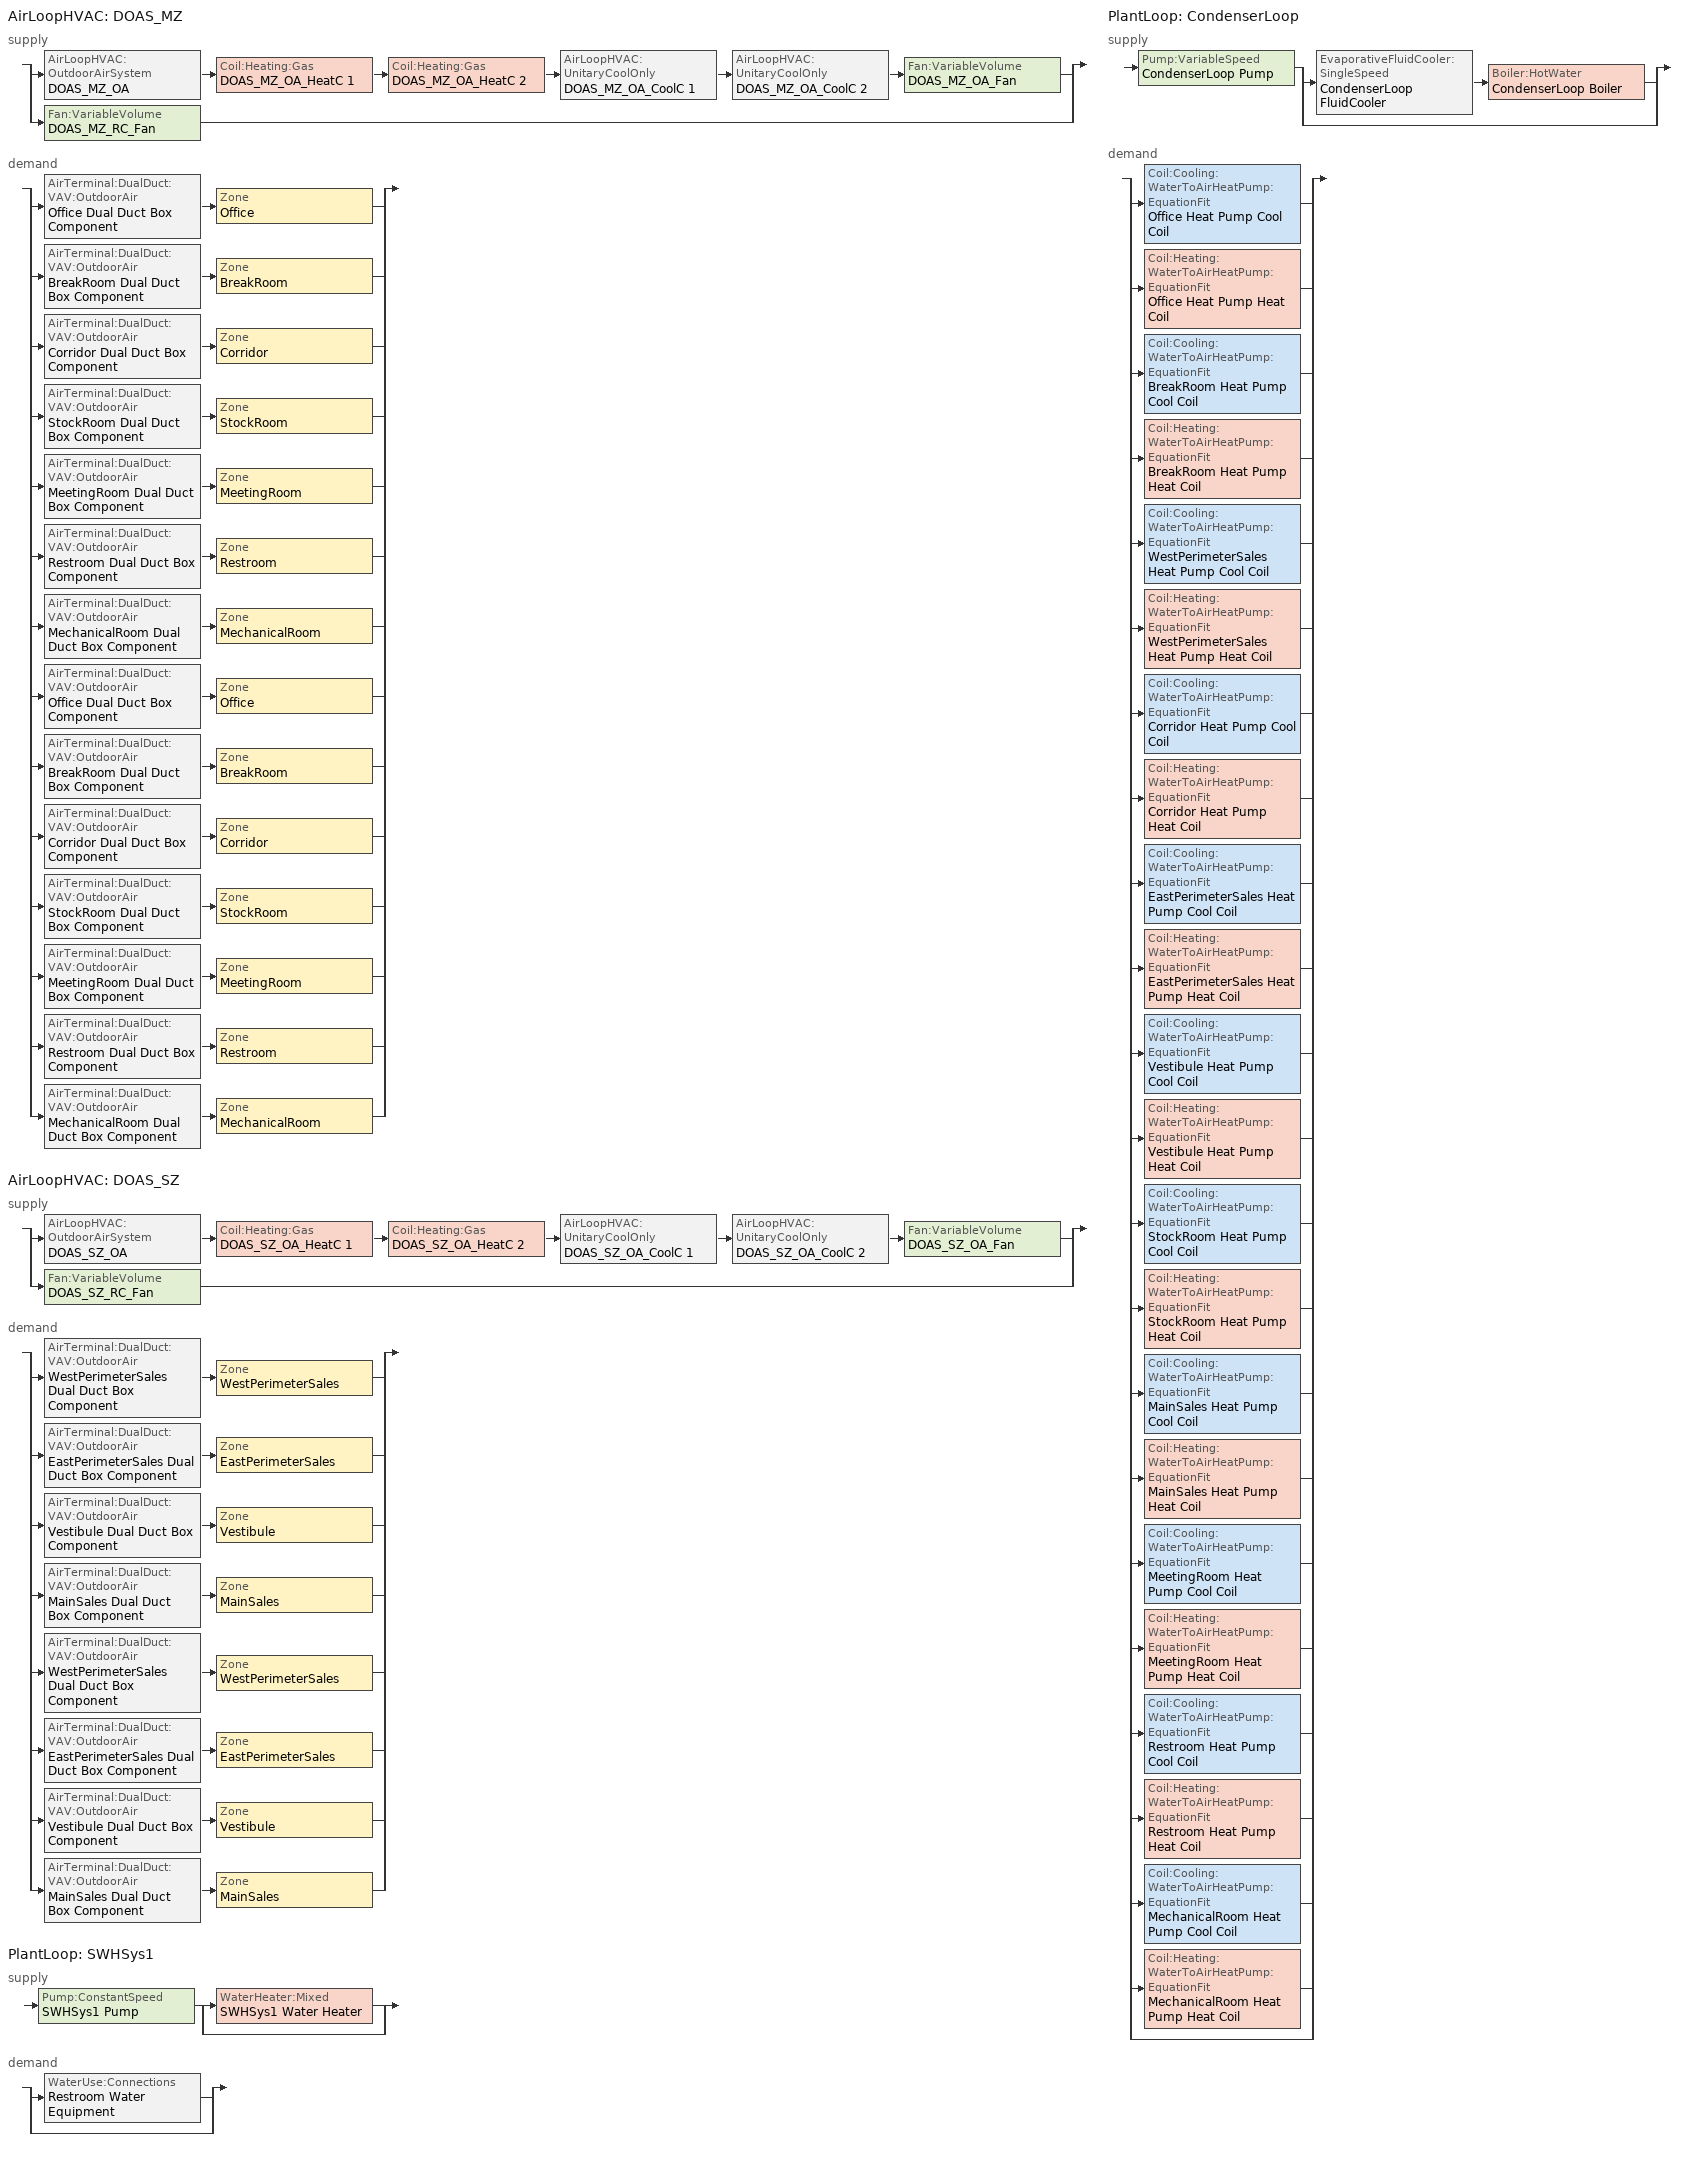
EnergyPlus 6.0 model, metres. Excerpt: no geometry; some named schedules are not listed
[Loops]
AirLoopHVAC 'DOAS_MZ'
 supply: split
  | AirLoopHVAC:OutdoorAirSystem 'DOAS_MZ_OA' > Coil:Heating:Gas 'DOAS_MZ_OA_HeatC 1' > Coil:Heating:Gas 'DOAS_MZ_OA_HeatC 2' > AirLoopHVAC:UnitaryCoolOnly 'DOAS_MZ_OA_CoolC 1' > AirLoopHVAC:UnitaryCoolOnly 'DOAS_MZ_OA_CoolC 2' > Fan:VariableVolume 'DOAS_MZ_OA_Fan'
  | Fan:VariableVolume 'DOAS_MZ_RC_Fan'
 demand: split
  | AirTerminal:DualDuct:VAV:OutdoorAir 'Office Dual Duct Box Component' > Zone 'Office'
  | AirTerminal:DualDuct:VAV:OutdoorAir 'BreakRoom Dual Duct Box Component' > Zone 'BreakRoom'
  | AirTerminal:DualDuct:VAV:OutdoorAir 'Corridor Dual Duct Box Component' > Zone 'Corridor'
  | AirTerminal:DualDuct:VAV:OutdoorAir 'StockRoom Dual Duct Box Component' > Zone 'StockRoom'
  | AirTerminal:DualDuct:VAV:OutdoorAir 'MeetingRoom Dual Duct Box Component' > Zone 'MeetingRoom'
  | AirTerminal:DualDuct:VAV:OutdoorAir 'Restroom Dual Duct Box Component' > Zone 'Restroom'
  | AirTerminal:DualDuct:VAV:OutdoorAir 'MechanicalRoom Dual Duct Box Component' > Zone 'MechanicalRoom'
  | AirTerminal:DualDuct:VAV:OutdoorAir 'Office Dual Duct Box Component' > Zone 'Office'
  | AirTerminal:DualDuct:VAV:OutdoorAir 'BreakRoom Dual Duct Box Component' > Zone 'BreakRoom'
  | AirTerminal:DualDuct:VAV:OutdoorAir 'Corridor Dual Duct Box Component' > Zone 'Corridor'
  | AirTerminal:DualDuct:VAV:OutdoorAir 'StockRoom Dual Duct Box Component' > Zone 'StockRoom'
  | AirTerminal:DualDuct:VAV:OutdoorAir 'MeetingRoom Dual Duct Box Component' > Zone 'MeetingRoom'
  | AirTerminal:DualDuct:VAV:OutdoorAir 'Restroom Dual Duct Box Component' > Zone 'Restroom'
  | AirTerminal:DualDuct:VAV:OutdoorAir 'MechanicalRoom Dual Duct Box Component' > Zone 'MechanicalRoom'
AirLoopHVAC 'DOAS_SZ'
 supply: split
  | AirLoopHVAC:OutdoorAirSystem 'DOAS_SZ_OA' > Coil:Heating:Gas 'DOAS_SZ_OA_HeatC 1' > Coil:Heating:Gas 'DOAS_SZ_OA_HeatC 2' > AirLoopHVAC:UnitaryCoolOnly 'DOAS_SZ_OA_CoolC 1' > AirLoopHVAC:UnitaryCoolOnly 'DOAS_SZ_OA_CoolC 2' > Fan:VariableVolume 'DOAS_SZ_OA_Fan'
  | Fan:VariableVolume 'DOAS_SZ_RC_Fan'
 demand: split
  | AirTerminal:DualDuct:VAV:OutdoorAir 'WestPerimeterSales Dual Duct Box Component' > Zone 'WestPerimeterSales'
  | AirTerminal:DualDuct:VAV:OutdoorAir 'EastPerimeterSales Dual Duct Box Component' > Zone 'EastPerimeterSales'
  | AirTerminal:DualDuct:VAV:OutdoorAir 'Vestibule Dual Duct Box Component' > Zone 'Vestibule'
  | AirTerminal:DualDuct:VAV:OutdoorAir 'MainSales Dual Duct Box Component' > Zone 'MainSales'
  | AirTerminal:DualDuct:VAV:OutdoorAir 'WestPerimeterSales Dual Duct Box Component' > Zone 'WestPerimeterSales'
  | AirTerminal:DualDuct:VAV:OutdoorAir 'EastPerimeterSales Dual Duct Box Component' > Zone 'EastPerimeterSales'
  | AirTerminal:DualDuct:VAV:OutdoorAir 'Vestibule Dual Duct Box Component' > Zone 'Vestibule'
  | AirTerminal:DualDuct:VAV:OutdoorAir 'MainSales Dual Duct Box Component' > Zone 'MainSales'
PlantLoop 'SWHSys1'
 supply: Pump:ConstantSpeed 'SWHSys1 Pump' > split
  | WaterHeater:Mixed 'SWHSys1 Water Heater'
  | bypass
 demand: split
  | WaterUse:Connections 'Restroom Water Equipment'
  | bypass
PlantLoop 'CondenserLoop'
 supply: Pump:VariableSpeed 'CondenserLoop Pump' > split
  | EvaporativeFluidCooler:SingleSpeed 'CondenserLoop FluidCooler' > Boiler:HotWater 'CondenserLoop Boiler'
  | bypass
 demand: split
  | Coil:Cooling:WaterToAirHeatPump:EquationFit 'Office Heat Pump Cool Coil'
  | Coil:Heating:WaterToAirHeatPump:EquationFit 'Office Heat Pump Heat Coil'
  | Coil:Cooling:WaterToAirHeatPump:EquationFit 'BreakRoom Heat Pump Cool Coil'
  | Coil:Heating:WaterToAirHeatPump:EquationFit 'BreakRoom Heat Pump Heat Coil'
  | Coil:Cooling:WaterToAirHeatPump:EquationFit 'WestPerimeterSales Heat Pump Cool Coil'
  | Coil:Heating:WaterToAirHeatPump:EquationFit 'WestPerimeterSales Heat Pump Heat Coil'
  | Coil:Cooling:WaterToAirHeatPump:EquationFit 'Corridor Heat Pump Cool Coil'
  | Coil:Heating:WaterToAirHeatPump:EquationFit 'Corridor Heat Pump Heat Coil'
  | Coil:Cooling:WaterToAirHeatPump:EquationFit 'EastPerimeterSales Heat Pump Cool Coil'
  | Coil:Heating:WaterToAirHeatPump:EquationFit 'EastPerimeterSales Heat Pump Heat Coil'
  | Coil:Cooling:WaterToAirHeatPump:EquationFit 'Vestibule Heat Pump Cool Coil'
  | Coil:Heating:WaterToAirHeatPump:EquationFit 'Vestibule Heat Pump Heat Coil'
  | Coil:Cooling:WaterToAirHeatPump:EquationFit 'StockRoom Heat Pump Cool Coil'
  | Coil:Heating:WaterToAirHeatPump:EquationFit 'StockRoom Heat Pump Heat Coil'
  | Coil:Cooling:WaterToAirHeatPump:EquationFit 'MainSales Heat Pump Cool Coil'
  | Coil:Heating:WaterToAirHeatPump:EquationFit 'MainSales Heat Pump Heat Coil'
  | Coil:Cooling:WaterToAirHeatPump:EquationFit 'MeetingRoom Heat Pump Cool Coil'
  | Coil:Heating:WaterToAirHeatPump:EquationFit 'MeetingRoom Heat Pump Heat Coil'
  | Coil:Cooling:WaterToAirHeatPump:EquationFit 'Restroom Heat Pump Cool Coil'
  | Coil:Heating:WaterToAirHeatPump:EquationFit 'Restroom Heat Pump Heat Coil'
  | Coil:Cooling:WaterToAirHeatPump:EquationFit 'MechanicalRoom Heat Pump Cool Coil'
  | Coil:Heating:WaterToAirHeatPump:EquationFit 'MechanicalRoom Heat Pump Heat Coil'
  | bypass
[ComponentCost:LineItem]
Name | Line Item Type | Item | Cost per Each | Quantity | Cost per Unit of Output Capacity
Infiltration:Office | General | Office | 1 | 0
People:Office | General | Office | 1 | 2.2492
LIGHTING EQUIP:Office | Lights | Office |  |  | 1
ElectricEquipment:Office:PlugMisc | General | Office | 1 | 0.2529
Infiltration:BreakRoom | General | BreakRoom | 1 | 0
People:BreakRoom | General | BreakRoom | 1 | 52.5018
LIGHTING EQUIP:BreakRoom | Lights | BreakRoom |  |  | 1
ElectricEquipment:BreakRoom:PlugMisc | General | BreakRoom | 1 | 1.4625
Infiltration:WestPerimeterSales | General | WestPerimeterSales | 1 | 0
People:WestPerimeterSales | General | WestPerimeterSales | 1 | 9.2274
LIGHTING EQUIP:WestPerimeterSales | Lights | WestPerimeterSales |  |  | 1
ElectricEquipment:WestPerimeterSales:PlugMisc | General | WestPerimeterSales | 1 | 0.4614
Infiltration:Corridor | General | Corridor | 1 | 0
LIGHTING EQUIP:Corridor | Lights | Corridor |  |  | 1
Infiltration:EastPerimeterSales | General | EastPerimeterSales | 1 | 0
People:EastPerimeterSales | General | EastPerimeterSales | 1 | 9.2274
LIGHTING EQUIP:EastPerimeterSales | Lights | EastPerimeterSales |  |  | 1
ElectricEquipment:EastPerimeterSales:PlugMisc | General | EastPerimeterSales | 1 | 0.4614
Infiltration:Vestibule | General | Vestibule | 1 | 0
People:Vestibule | General | Vestibule | 1 | 1.8005
LIGHTING EQUIP:Vestibule | Lights | Vestibule |  |  | 1
Infiltration:StockRoom | General | StockRoom | 1 | 0
People:StockRoom | General | StockRoom | 1 | 14.9667
LIGHTING EQUIP:StockRoom | Lights | StockRoom |  |  | 1
ElectricEquipment:StockRoom:PlugMisc | General | StockRoom | 1 | 2.5293
Infiltration:MainSales | General | MainSales | 1 | 0
People:MainSales | General | MainSales | 1 | 174.1946
LIGHTING EQUIP:MainSales | Lights | MainSales |  |  | 1
ElectricEquipment:MainSales:PlugMisc | General | MainSales | 1 | 8.7097
Infiltration:MeetingRoom | General | MeetingRoom | 1 | 0
People:MeetingRoom | General | MeetingRoom | 1 | 37.5003
LIGHTING EQUIP:MeetingRoom | Lights | MeetingRoom |  |  | 1
ElectricEquipment:MeetingRoom:PlugMisc | General | MeetingRoom | 1 | 0.4215
Infiltration:Restroom | General | Restroom | 1 | 0
People:Restroom | General | Restroom | 1 | 4.5012
LIGHTING EQUIP:Restroom | Lights | Restroom |  |  | 1
ElectricEquipment:Restroom:PlugMisc | General | Restroom | 1 | 0.0564
Infiltration:MechanicalRoom | General | MechanicalRoom | 1 | 0
LIGHTING EQUIP:MechanicalRoom | Lights | MechanicalRoom |  |  | 1
[Sizing:Zone] Zone Cooling Design Supply Air Temperature {C}=14; Zone Heating Design Supply Air Temperature {C}=40; Zone Cooling Design Supply Air Humidity Ratio {kg-H20/kg-air}=0.0085; Zone Heating Design Supply Air Humidity Ratio {kg-H20/kg-air}=0.008; Outdoor Air Method=Flow/Zone; Outside Air Flow per Person {(m3/s)/person}=0; Outside Air Flow per Zone Floor Area {(m3/s)/m2}=0; Cooling Design Air Flow Method {Flow/Zone | DesignDay | DesignDayWithLimit}=DesignDay; Cooling Minimum Air Flow Fraction=0; Heating Design Air Flow Method {Flow/Zone | DesignDay}=DesignDay; Heating Design Air Flow Rate=0
Name | Outside Air Flow per Zone {m3/s}
Office | 0.018059
BreakRoom | 0.249542
WestPerimeterSales; EastPerimeterSales | 0.119796
Corridor | 0.0170013
Vestibule | 0.0233749
StockRoom | 0.255019
MainSales | 2.26152
MeetingRoom | 0.109752
Restroom | 0.0584372
MechanicalRoom | 0.00850063
[ZoneControl:Thermostat] Control Type Schedule=Dual Zone Control Type Sched
Name | Zone | Control 1
Office Thermostat | Office | Office DualSPSched
BreakRoom Thermostat | BreakRoom | BreakRoom DualSPSched
WestPerimeterSales Thermostat | WestPerimeterSales | WestPerimeterSales DualSPSched
Corridor Thermostat | Corridor | Corridor DualSPSched
EastPerimeterSales Thermostat | EastPerimeterSales | EastPerimeterSales DualSPSched
Vestibule Thermostat | Vestibule | Vestibule DualSPSched
StockRoom Thermostat | StockRoom | StockRoom DualSPSched
MainSales Thermostat | MainSales | MainSales DualSPSched
MeetingRoom Thermostat | MeetingRoom | MeetingRoom DualSPSched
Restroom Thermostat | Restroom | Restroom DualSPSched
MechanicalRoom Thermostat | MechanicalRoom | MechanicalRoom DualSPSched
[ThermostatSetpoint:DualSetpoint] Heating Setpoint Temperature Schedule=HtgSetP_Sch; Cooling Setpoint Temperature Schedule=ClgSetP_Sch
Office DualSPSched; BreakRoom DualSPSched; WestPerimeterSales DualSPSched; Corridor DualSPSched; EastPerimeterSales DualSPSched; Vestibule DualSPSched; StockRoom DualSPSched; MainSales DualSPSched; MeetingRoom DualSPSched; Restroom DualSPSched; MechanicalRoom DualSPSched
[Zone equipment]
Office: Office Dual Duct Box Component, Office Heat Pump
BreakRoom: BreakRoom Dual Duct Box Component, BreakRoom Heat Pump
WestPerimeterSales: WestPerimeterSales Dual Duct Box Component, WestPerimeterSales Heat Pump
Corridor: Corridor Dual Duct Box Component, Corridor Heat Pump
EastPerimeterSales: EastPerimeterSales Dual Duct Box Component, EastPerimeterSales Heat Pump
Vestibule: Vestibule Dual Duct Box Component, Vestibule Heat Pump
StockRoom: StockRoom Dual Duct Box Component, StockRoom Heat Pump
MainSales: MainSales Dual Duct Box Component, MainSales Heat Pump
MeetingRoom: MeetingRoom Dual Duct Box Component, MeetingRoom Heat Pump
Restroom: Restroom Dual Duct Box Component, Restroom Heat Pump
MechanicalRoom: MechanicalRoom Dual Duct Box Component, MechanicalRoom Heat Pump
[AirTerminal:DualDuct:VAV:OutdoorAir] Availability Schedule=ALWAYS_ON; Maximum Damper Air Flow Rate {m3/s}=AUTOSIZE
Name | Design Specification Outdoor Air Object
Office Dual Duct Box Component | Office Dual Duct Box OA Design Spec
BreakRoom Dual Duct Box Component | BreakRoom Dual Duct Box OA Design Spec
WestPerimeterSales Dual Duct Box Component | WestPerimeterSales Dual Duct Box OA Design Spec
Corridor Dual Duct Box Component | Corridor Dual Duct Box OA Design Spec
EastPerimeterSales Dual Duct Box Component | EastPerimeterSales Dual Duct Box OA Design Spec
Vestibule Dual Duct Box Component | Vestibule Dual Duct Box OA Design Spec
StockRoom Dual Duct Box Component | StockRoom Dual Duct Box OA Design Spec
MainSales Dual Duct Box Component | MainSales Dual Duct Box OA Design Spec
MeetingRoom Dual Duct Box Component | MeetingRoom Dual Duct Box OA Design Spec
Restroom Dual Duct Box Component | Restroom Dual Duct Box OA Design Spec
MechanicalRoom Dual Duct Box Component | MechanicalRoom Dual Duct Box OA Design Spec
[DesignSpecification:OutdoorAir] Outdoor Air Method=Sum; Outdoor Air Flow per Zone {m3/s}=0; Outdoor Air Flow Air Changes per Hour {1/hr}=0; Outdoor Air Flow Rate Fraction Schedule=MinOA_Sched
Name | Outdoor Air Flow per Person {m3/s-person} | Outdoor Air Flow per Zone Floor Area {m3/s-m2}
Office Dual Duct Box OA Design Spec; MeetingRoom Dual Duct Box OA Design Spec | 0.00236 | 0.000305
BreakRoom Dual Duct Box OA Design Spec | 0.00354 | 0.000914
WestPerimeterSales Dual Duct Box OA Design Spec; EastPerimeterSales Dual Duct Box OA Design Spec; Vestibule Dual Duct Box OA Design Spec; MainSales Dual Duct Box OA Design Spec; Restroom Dual Duct Box OA Design Spec | 0.00354 | 0.00061
Corridor Dual Duct Box OA Design Spec; MechanicalRoom Dual Duct Box OA Design Spec | 0 | 0.000305
StockRoom Dual Duct Box OA Design Spec | 0 | 0.00061
[ZoneHVAC:WaterToAirHeatPump] Availability Schedule=ALWAYS_ON; Supply Air Flow Rate During Cooling Operation {m3/s}=AUTOSIZE; Supply Air Flow Rate During Heating Operation {m3/s}=AUTOSIZE; Supply Air Flow Rate When No Cooling or Heating is Needed {m3/s}=0; Outdoor Air Flow Rate During Cooling Operation {m3/s}=0; Outdoor Air Flow Rate During Heating Operation {m3/s}=0; Maximum Cycling Rate {cycles/hr}=2.5; Heat Pump Time Constant {s}=60; Fraction of On-Cycle Power Use=0.01; Heat Pump Fan Delay Time {s}=60; Maximum Supply Air Temperature from Supplemental Heater {C}=AUTOSIZE; Maximum Outdoor Dry-Bulb Temperature for Supplemental Heater Operation {C}=20; Fan Placement=BlowThrough
Name | Supply Air Fan | Heating Coil | Cooling Coil | Supplemental Heating Coil
Office Heat Pump | Office Heat Pump Fan | Office Heat Pump Heat Coil | Office Heat Pump Cool Coil | Office Heat Pump Sup Heat Coil
BreakRoom Heat Pump | BreakRoom Heat Pump Fan | BreakRoom Heat Pump Heat Coil | BreakRoom Heat Pump Cool Coil | BreakRoom Heat Pump Sup Heat Coil
WestPerimeterSales Heat Pump | WestPerimeterSales Heat Pump Fan | WestPerimeterSales Heat Pump Heat Coil | WestPerimeterSales Heat Pump Cool Coil | WestPerimeterSales Heat Pump Sup Heat Coil
Corridor Heat Pump | Corridor Heat Pump Fan | Corridor Heat Pump Heat Coil | Corridor Heat Pump Cool Coil | Corridor Heat Pump Sup Heat Coil
EastPerimeterSales Heat Pump | EastPerimeterSales Heat Pump Fan | EastPerimeterSales Heat Pump Heat Coil | EastPerimeterSales Heat Pump Cool Coil | EastPerimeterSales Heat Pump Sup Heat Coil
Vestibule Heat Pump | Vestibule Heat Pump Fan | Vestibule Heat Pump Heat Coil | Vestibule Heat Pump Cool Coil | Vestibule Heat Pump Sup Heat Coil
StockRoom Heat Pump | StockRoom Heat Pump Fan | StockRoom Heat Pump Heat Coil | StockRoom Heat Pump Cool Coil | StockRoom Heat Pump Sup Heat Coil
MainSales Heat Pump | MainSales Heat Pump Fan | MainSales Heat Pump Heat Coil | MainSales Heat Pump Cool Coil | MainSales Heat Pump Sup Heat Coil
MeetingRoom Heat Pump | MeetingRoom Heat Pump Fan | MeetingRoom Heat Pump Heat Coil | MeetingRoom Heat Pump Cool Coil | MeetingRoom Heat Pump Sup Heat Coil
Restroom Heat Pump | Restroom Heat Pump Fan | Restroom Heat Pump Heat Coil | Restroom Heat Pump Cool Coil | Restroom Heat Pump Sup Heat Coil
MechanicalRoom Heat Pump | MechanicalRoom Heat Pump Fan | MechanicalRoom Heat Pump Heat Coil | MechanicalRoom Heat Pump Cool Coil | MechanicalRoom Heat Pump Sup Heat Coil
[Fan:OnOff] Availability Schedule=Always_On; Fan Efficiency=0.516; Pressure Rise {Pa}=550; Maximum Flow Rate {m3/s}=AUTOSIZE; Motor Efficiency=0.9; Motor In Airstream Fraction=1
Office Heat Pump Fan; BreakRoom Heat Pump Fan; WestPerimeterSales Heat Pump Fan; Corridor Heat Pump Fan; EastPerimeterSales Heat Pump Fan; Vestibule Heat Pump Fan; StockRoom Heat Pump Fan; MainSales Heat Pump Fan; MeetingRoom Heat Pump Fan; Restroom Heat Pump Fan; MechanicalRoom Heat Pump Fan
[Coil:Heating:WaterToAirHeatPump:EquationFit] Rated Air Flow Rate {m3/s}=AUTOSIZE; Rated Water Flow Rate {m3/s}=AUTOSIZE; Rated Heating Capacity {W}=AUTOSIZE; Rated Heating Coefficient of Performance=4.4; Heating Capacity Coefficient 1=-1.36131; Heating Capacity Coefficient 2=-2.4718; Heating Capacity Coefficient 3=4.17316; Heating Capacity Coefficient 4=0.640757; Heating Capacity Coefficient 5=0; Heating Power Consumption Coefficient 1=-2.17694; Heating Power Consumption Coefficient 2=0.832114; Heating Power Consumption Coefficient 3=1.57074; Heating Power Consumption Coefficient 4=0.690794; Heating Power Consumption Coefficient 5=0
Office Heat Pump Heat Coil; BreakRoom Heat Pump Heat Coil; WestPerimeterSales Heat Pump Heat Coil; Corridor Heat Pump Heat Coil; EastPerimeterSales Heat Pump Heat Coil; Vestibule Heat Pump Heat Coil; StockRoom Heat Pump Heat Coil; MainSales Heat Pump Heat Coil; MeetingRoom Heat Pump Heat Coil; Restroom Heat Pump Heat Coil; MechanicalRoom Heat Pump Heat Coil
[Coil:Cooling:WaterToAirHeatPump:EquationFit] Rated Air Flow Rate {m3/s}=AUTOSIZE; Rated Water Flow Rate {m3/s}=AUTOSIZE; Rated Total Cooling Capacity {W}=AUTOSIZE; Rated Sensible Cooling Capacity {W}=AUTOSIZE; Rated Cooling Coefficient of Performance=5; Total Cooling Capacity Coefficient 1=-9.14907; Total Cooling Capacity Coefficient 2=10.8781; Total Cooling Capacity Coefficient 3=-1.71878; Total Cooling Capacity Coefficient 4=0.746415; Total Cooling Capacity Coefficient 5=0; Sensible Cooling Capacity Coefficient 1=-5.46269; Sensible Cooling Capacity Coefficient 2=17.9597; Sensible Cooling Capacity Coefficient 3=-11.8782; Sensible Cooling Capacity Coefficient 4=-0.980163; Sensible Cooling Capacity Coefficient 5=0.767286; Sensible Cooling Capacity Coefficient 6=0; Cooling Power Consumption Coefficient 1=-3.20541; Cooling Power Consumption Coefficient 2=-0.976409; Cooling Power Consumption Coefficient 3=3.97893; Cooling Power Consumption Coefficient 4=0.938182; Cooling Power Consumption Coefficient 5=0; Nominal Time for Condensate Removal to Begin {s}=0; Ratio of Initial Moisture Evaporation Rate and Steady State Latent Capacity=0
Office Heat Pump Cool Coil; BreakRoom Heat Pump Cool Coil; WestPerimeterSales Heat Pump Cool Coil; Corridor Heat Pump Cool Coil; EastPerimeterSales Heat Pump Cool Coil; Vestibule Heat Pump Cool Coil; StockRoom Heat Pump Cool Coil; MainSales Heat Pump Cool Coil; MeetingRoom Heat Pump Cool Coil; Restroom Heat Pump Cool Coil; MechanicalRoom Heat Pump Cool Coil
[Coil:Heating:Electric] Availability Schedule=ALWAYS_ON; Efficiency=1; Nominal Capacity {W}=AUTOSIZE
Office Heat Pump Sup Heat Coil; BreakRoom Heat Pump Sup Heat Coil; WestPerimeterSales Heat Pump Sup Heat Coil; Corridor Heat Pump Sup Heat Coil; EastPerimeterSales Heat Pump Sup Heat Coil; Vestibule Heat Pump Sup Heat Coil; StockRoom Heat Pump Sup Heat Coil; MainSales Heat Pump Sup Heat Coil; MeetingRoom Heat Pump Sup Heat Coil; Restroom Heat Pump Sup Heat Coil; MechanicalRoom Heat Pump Sup Heat Coil
[WaterUse:Connections]
Restroom Water Equipment: Water Use Equipment 1=Restroom Water Equipment
[WaterUse:Equipment]
Restroom Water Equipment: Peak Flow Rate {m3/s}=1.89278e-05; Flow Rate Fraction Schedule=BLDG_OCC_SCH; Target Temperature Schedule=Restroom Water Equipment Temp Sched; Hot Water Supply Temperature Schedule Name  {C}=Restroom Water Equipment Hot Supply Temp Sched; Zone=Restroom; Sensible Fraction Schedule=Restroom Water Equipment Sensible fract sched; Latent Fraction Schedule=Restroom Water Equipment Latent fract sched
[AirLoopHVAC] Design Supply Air Flow Rate {m3/s}=AUTOSIZE
DOAS_MZ; DOAS_SZ
[SetpointManager:Scheduled]
Name | Control Variable {Temperature | Others } | Schedule | Setpoint Node or NodeList | Control Variable {TEMP} | Setpoint Node | Control Variable
DOAS_MZ RC SAT Setpoint | Temperature | DOAS_SAT_Sch | DOAS_MZ Recirc Supply Equipment Outlet Node
DOAS_SZ RC SAT Setpoint | Temperature | DOAS_SAT_Sch | DOAS_SZ Recirc Supply Equipment Outlet Node
SWHSys1 Loop Setpoint Manager |  | SWHSys1-Loop-Temp-Schedule |  | Temperature | SWHSys1 Supply Outlet Node
CondenserLoop Loop Setpoint Manager |  | CondenserLoop Supply Outlet Setpoint Sched |  | Temperature | CondenserLoop Supply Outlet Node
CondenserLoop Boiler Setpoint |  | CondenserLoop Boiler Setpoint Schedule | CondenserLoop Supply Equipment Outlet Node |  |  | Temperature
CondenserLoop Evaporative Fluid Cooler Setpoint |  | CondenserLoop Evaporative Fluid Cooler Setpoint Schedule | CondenserLoop FluidCooler-CondenserLoop BoilerNode |  |  | Temperature
[SetpointManager:MixedAir]
Name | Control Variable | Setpoint Node or NodeList | Control Variable {Temperature}
DOAS_MZ_OA_HeatC 1 MixedAir Manager | Temperature | DOAS_MZ_OA_HeatC 1-DOAS_MZ_OA_HeatC 2Node
DOAS_MZ_OA_HeatC 2 MixedAir Manager | Temperature | DOAS_MZ_OA_HeatC 2-DOAS_MZ_OA_CoolC 1Node
DOAS_MZ_OA_CoolC 1 SAT Manager |  | DOAS_MZ_OA_CoolC 1-DOAS_MZ_OA_CoolC 2Node | Temperature
DOAS_MZ_ERVMixed Air Temp Manager | Temperature | DOAS_MZ_OAOutside Air Heat Recovery-DOAS_MZ_OA_Indirect_Evap_CoolerNode
DOAS_MZ_OAMixed Air Temp Manager | Temperature | DOAS_MZ_OA-DOAS_MZ_OA_HeatC 1Node
DOAS_SZ_OA_HeatC 1 MixedAir Manager | Temperature | DOAS_SZ_OA_HeatC 1-DOAS_SZ_OA_HeatC 2Node
DOAS_SZ_OA_HeatC 2 MixedAir Manager | Temperature | DOAS_SZ_OA_HeatC 2-DOAS_SZ_OA_CoolC 1Node
DOAS_SZ_OA_CoolC 1 SAT Manager |  | DOAS_SZ_OA_CoolC 1-DOAS_SZ_OA_CoolC 2Node | Temperature
DOAS_SZ_ERVMixed Air Temp Manager | Temperature | DOAS_SZ_OAOutside Air Heat Recovery-DOAS_SZ_OA_Indirect_Evap_CoolerNode
DOAS_SZ_OAMixed Air Temp Manager | Temperature | DOAS_SZ_OA-DOAS_SZ_OA_HeatC 1Node
[Sizing:System] Type Of Load To Size On=VENTILATIONREQUIREMENT; Design Outdoor Air Flow Rate {m3/s}=AUTOSIZE; Minimum System Air Flow Ratio=1; Preheat Design Temperature {C}=7; Preheat Design Humidity Ratio {kg-H2O/kg-air}=0.008; Precool Design Temperature {C}=12.8; Precool Design Humidity Ratio {kg-H2O/kg-air}=0.008; Central Cooling Design Supply Air Temperature {C}=12.8; Central Heating Design Supply Air Temperature {C}=40; Sizing Option {Coincident | NonCoincident}=NonCoincident; 100% Outdoor Air in Cooling {Yes | No}=Yes; 100% Outdoor Air in Heating {Yes | No}=Yes; Central Cooling Design Supply Air Humidity Ratio {kg-H2O/kg-air}=0.0085; Central Heating Design Supply Air Humidity Ratio {kg-H2O/kg-air}=0.008; Cooling Design Air Flow Method=DesignDay; Cooling Design Air Flow Rate {m3/s}=0; Heating Design Air Flow Method=DesignDay; Heating Design Air Flow Rate {m3/s}=0
DOAS_MZ; DOAS_SZ
[HeatExchanger:AirToAir:SensibleAndLatent] Availability Schedule=Cold_Season_Sch; Nominal Supply Air Flow Rate {m3/s}=AUTOSIZE; Sensible Effectiveness at 100% Heating Air Flow=0.65; Latent Effectiveness at 100% Heating Air Flow=0; Sensible Effectiveness at 75% Heating Air Flow=0.65; Latent Effectiveness at 75% Heating Air Flow=0; Sensible Effectiveness at 100% Cooling Air Flow=0.65; Latent Effectiveness at 100% Cooling Air Flow=0; Sensible Effectiveness at 75% Cooling Air Flow=0.65; Latent Effectiveness at 75% Cooling Air Flow=0; Nominal Electric Power {W}=0; Supply Outlet Temperature Control {YES | NO}=Yes; Heat Exchanger Type { Plate | Rotary }=Rotary; Frost Control Type { None | ExhaustAirRecirculation | ExhaustOnly | MinimumExhaustTemperature }=ExhaustOnly; Threshold Temperature {C}=-12.2; Initial Defrost Time Fraction {min/min}=0.167; Rate of Defrost Time Fraction Increase {min/min per deg C}=0.024; Economizer Lockout=Yes
DOAS_MZ_OAOutside Air Heat Recovery; DOAS_SZ_OAOutside Air Heat Recovery
[Controller:OutdoorAir] Minimum Outdoor Air Flow Rate {m3/s}=0; Maximum Outdoor Air Flow Rate {m3/s}=AUTOSIZE; Economizer Control Type=NoEconomizer; Economizer Control Action Type=ModulateFlow; Economizer Maximum Limit Dry-Bulb Temperature {C}=28; Economizer Maximum Limit Enthalpy {J/kg}=64000; Economizer Minimum Limit Dry-Bulb Temperature {C}=-100; Lockout Type=NoLockout; Minimum Limit Type=FixedMinimum; Minimum Outdoor Air Schedule=MinOA_Sched; High Humidity Control=No; Heat Recovery Bypass Control Type=BypassWhenOAFlowGreaterThanMinimum
Name | Minimum Fraction of Outdoor Air Schedule
DOAS_MZ_OA_Controller | DOAS_MZ_OAMinOAFracSchedule
DOAS_SZ_OA_Controller | DOAS_SZ_OAMinOAFracSchedule
[EvaporativeCooler:Indirect:ResearchSpecial] Availability Schedule=Warm_Season_Sch; Cooler Maximum Effectiveness=0.585; Recirculating Water Pump Power Consumption=0; Secondary Fan Flow Rate=AUTOSIZE; Secondary Fan Efficiency=1; Secondary Fan Delta Pressure=0; Dewpoint Effectiveness Factor=0.9; Drift Loss Fraction=0; Blowdown Concentration Ratio=3
DOAS_MZ_OA_Indirect_Evap_Cooler; DOAS_SZ_OA_Indirect_Evap_Cooler
[EnergyManagementSystem:Sensor]
Name | Output:Variable or Output:Meter Index Key | Output:Variable or Output:Meter
DOAS_MZ_OA_Indirect_Evap_CoolerSystemReturnTemp | DOAS_MZ Supply Equipment Inlet Node | System Node Temp
DOAS_MZ_OA_Indirect_Evap_CoolerOAFlowSensor | DOAS_MZ_OAInlet Node | System Node MassFlowRate
DOAS_MZ_OA_Indirect_Evap_CoolerSystemMixedSP | DOAS_MZ_OA-DOAS_MZ_OA_HeatC 1Node | System Node Setpoint Temp
DOAS_MZ_OA_Indirect_Evap_CoolerSystemMixedTemp | DOAS_MZ_OA-DOAS_MZ_OA_HeatC 1Node | System Node Temp
DOAS_MZ_OA_Indirect_Evap_CoolerSystemMixedHR | DOAS_MZ_OA-DOAS_MZ_OA_HeatC 1Node | System Node Humidity Ratio
DOAS_MZ_OA_Indirect_Evap_CoolerSystemReturnEnth | DOAS_MZ Supply Equipment Inlet Node | System Node Enthalpy
DOAS_SZ_OA_Indirect_Evap_CoolerSystemReturnTemp | DOAS_SZ Supply Equipment Inlet Node | System Node Temp
DOAS_SZ_OA_Indirect_Evap_CoolerOAFlowSensor | DOAS_SZ_OAInlet Node | System Node MassFlowRate
DOAS_SZ_OA_Indirect_Evap_CoolerSystemMixedSP | DOAS_SZ_OA-DOAS_SZ_OA_HeatC 1Node | System Node Setpoint Temp
DOAS_SZ_OA_Indirect_Evap_CoolerSystemMixedTemp | DOAS_SZ_OA-DOAS_SZ_OA_HeatC 1Node | System Node Temp
DOAS_SZ_OA_Indirect_Evap_CoolerSystemMixedHR | DOAS_SZ_OA-DOAS_SZ_OA_HeatC 1Node | System Node Humidity Ratio
DOAS_SZ_OA_Indirect_Evap_CoolerSystemReturnEnth | DOAS_SZ Supply Equipment Inlet Node | System Node Enthalpy
[EnergyManagementSystem:InternalVariable]
Name | Internal Data Index Key | Internal Data Type
DOAS_MZ_OA_Indirect_Evap_CoolerOAMinFlow | DOAS_MZ_OA_CONTROLLER | Outdoor Air Controller Minimum Mass Flow Rate
DOAS_MZ_OA_Indirect_Evap_CoolerOAMaxFlow | DOAS_MZ_OA_Fan | Fan Maximum Mass Flow Rate
DOAS_MZ_FanSP | DOAS_MZ_OA_Fan | Fan Nominal Pressure Rise
DOAS_SZ_OA_Indirect_Evap_CoolerOAMinFlow | DOAS_SZ_OA_CONTROLLER | Outdoor Air Controller Minimum Mass Flow Rate
DOAS_SZ_OA_Indirect_Evap_CoolerOAMaxFlow | DOAS_SZ_OA_Fan | Fan Maximum Mass Flow Rate
DOAS_SZ_FanSP | DOAS_SZ_OA_Fan | Fan Nominal Pressure Rise
[EnergyManagementSystem:Actuator]
Name | Actuated Component Unique | Actuated Component Type | Actuated Component Control Type
DOAS_MZ_OA_Indirect_Evap_CoolerOAFlowActuator | DOAS_MZ_OA_CONTROLLER | Outdoor Air Controller | Air Mass Flow Rate
DOAS_MZ_FanSP_Act | DOAS_MZ_OA_Fan | Fan | Fan Pressure Rise
DOAS_SZ_OA_Indirect_Evap_CoolerOAFlowActuator | DOAS_SZ_OA_CONTROLLER | Outdoor Air Controller | Air Mass Flow Rate
DOAS_SZ_FanSP_Act | DOAS_SZ_OA_Fan | Fan | Fan Pressure Rise
[Coil:Heating:Gas] Availability Schedule=ALWAYS_ON; Gas Burner Efficiency=0.8; Nominal Capacity {W}=AUTOSIZE
DOAS_MZ_OA_HeatC 1; DOAS_MZ_OA_HeatC 2; DOAS_SZ_OA_HeatC 1; DOAS_SZ_OA_HeatC 2
[AirLoopHVAC:UnitaryCoolOnly] Availability Schedule=ALWAYS_ON
Name | Cooling Coil
DOAS_MZ_OA_CoolC 1 | DOAS_MZ_OA_CoolC 1 DXCoil
DOAS_MZ_OA_CoolC 2 | DOAS_MZ_OA_CoolC 2 DXCoil
DOAS_SZ_OA_CoolC 1 | DOAS_SZ_OA_CoolC 1 DXCoil
DOAS_SZ_OA_CoolC 2 | DOAS_SZ_OA_CoolC 2 DXCoil
[Coil:Cooling:DX:TwoSpeed] Availability Schedule=ALWAYS_ON; Rated High Speed Total Cooling Capacity {W}=AUTOSIZE; Rated High Speed Sensible Heat Ratio=AUTOSIZE; Rated High Speed COP=3; Rated High Speed Air Flow Rate {m3/s}=AUTOSIZE; Rated Low Speed Total Cooling Capacity {W}=AUTOSIZE; Rated Low Speed Sensible Heat Ratio=0.69; Rated Low Speed COP=3; Rated Low Speed Air Flow Rate=AUTOSIZE; Condenser Type=AirCooled; Basin Heater Capacity {W/K}=10; Basin Heater Setpoint Temperature {C}=2
Name | Total Cooling Capacity Function of Temperature Curve | Total Cooling Capacity Function of Flow Fraction Curve | Energy Input Ratio Function of Temperature Curve | Energy Input Ratio Function of Flow Fraction Curve | Part Load Fraction Correlation Curve | Low Speed Total Cooling Capacity Function of Temperature Curve | Low Speed Energy Input Ratio Function of Temperature Curve
DOAS_MZ_OA_CoolC 1 DXCoil | DOAS_MZ_OA_CoolC 1_ClgCapFuncTempCurve | DOAS_MZ_OA_CoolC 1_ClgCapFuncFlowFracCurve | DOAS_MZ_OA_CoolC 1_ClgEirFuncTempCurve | DOAS_MZ_OA_CoolC 1_ClgEirFuncFlowFracCurve | DOAS_MZ_OA_CoolC 1_ClgPlrCurve | DOAS_MZ_OA_CoolC 1_ClgLowSpdCapFuncTempCurve | DOAS_MZ_OA_CoolC 1_ClgLowSpdEirFuncTempCurve
DOAS_MZ_OA_CoolC 2 DXCoil | DOAS_MZ_OA_CoolC 2_ClgCapFuncTempCurve | DOAS_MZ_OA_CoolC 2_ClgCapFuncFlowFracCurve | DOAS_MZ_OA_CoolC 2_ClgEirFuncTempCurve | DOAS_MZ_OA_CoolC 2_ClgEirFuncFlowFracCurve | DOAS_MZ_OA_CoolC 2_ClgPlrCurve | DOAS_MZ_OA_CoolC 2_ClgLowSpdCapFuncTempCurve | DOAS_MZ_OA_CoolC 2_ClgLowSpdEirFuncTempCurve
DOAS_SZ_OA_CoolC 1 DXCoil | DOAS_SZ_OA_CoolC 1_ClgCapFuncTempCurve | DOAS_SZ_OA_CoolC 1_ClgCapFuncFlowFracCurve | DOAS_SZ_OA_CoolC 1_ClgEirFuncTempCurve | DOAS_SZ_OA_CoolC 1_ClgEirFuncFlowFracCurve | DOAS_SZ_OA_CoolC 1_ClgPlrCurve | DOAS_SZ_OA_CoolC 1_ClgLowSpdCapFuncTempCurve | DOAS_SZ_OA_CoolC 1_ClgLowSpdEirFuncTempCurve
DOAS_SZ_OA_CoolC 2 DXCoil | DOAS_SZ_OA_CoolC 2_ClgCapFuncTempCurve | DOAS_SZ_OA_CoolC 2_ClgCapFuncFlowFracCurve | DOAS_SZ_OA_CoolC 2_ClgEirFuncTempCurve | DOAS_SZ_OA_CoolC 2_ClgEirFuncFlowFracCurve | DOAS_SZ_OA_CoolC 2_ClgPlrCurve | DOAS_SZ_OA_CoolC 2_ClgLowSpdCapFuncTempCurve | DOAS_SZ_OA_CoolC 2_ClgLowSpdEirFuncTempCurve
[Fan:VariableVolume] Fan Efficiency=0.516; Maximum Flow Rate {m3/s}=AUTOSIZE; Fan Power Minimum Flow Rate Input Method {Fraction | FixedFlowRate}=Fraction; Fan Power Minimum Flow Fraction=0.6; Motor In Airstream Fraction=1; Fan Coefficient 1=0.0407599; Fan Coefficient 2=0.088045; Fan Coefficient 3=-0.0729261; Fan Coefficient 4=0.94374; Fan Coefficient 5=0
Name | Availability Schedule | Pressure Rise {Pa} | Motor Efficiency
DOAS_MZ_OA_Fan | MinOA_Sched | 825 | 0.93
DOAS_MZ_RC_Fan; DOAS_SZ_RC_Fan | Always_Off | 825 | 0.9
DOAS_SZ_OA_Fan | MinOA_Sched | 625 | 0.93
[PlantLoop] Fluid Type {WATER}=Water; Maximum Loop Flow Rate {m3/s}=AUTOSIZE; Minimum Loop Flow Rate {m3/s}=0; Loop Volume {m3}=AUTOSIZE; Load Distribution Scheme {OPTIMAL | SEQUENTIAL}=Optimal
Name | Loop Equipment Operation Scheme | Maximum Loop Temperature {C} | Minimum Loop Temperature {C}
SWHSys1 | SWHSys1 Loop Operation Scheme List | 60 | 10
CondenserLoop | CondenserLoop Loop Operation Scheme List | 80 | 1
[Sizing:Plant] Design Loop Temperature Difference {C}=5
Name | Loop Type {COOLING | HEATING} | Design Loop Exit Temperature {C} | Loop Type
SWHSys1 | Heating | 60
CondenserLoop |  | 30 | CONDENSER
[PlantEquipmentOperationSchemes]
Name | Control Scheme 1 Object Type {*******} | Control Scheme 1 | Control Scheme 1 Schedule
SWHSys1 Loop Operation Scheme List | PlantEquipmentOperation:HeatingLoad | SWHSys1 Operation Scheme | PlantOnSched
CondenserLoop Loop Operation Scheme List | PlantEquipmentOperation:ComponentSetpoint | CondenserLoop Operation Scheme | CondenserLoop Setpoint Based Control Schedule
[PlantEquipmentOperation:HeatingLoad]
SWHSys1 Operation Scheme: Load Range 1 Lower Limit {W}=0; Load Range 1 Upper Limit {W}=1000000000000000; Priority Control 1 Equipment List=SWHSys1 Equipment List
[PlantEquipmentList]
SWHSys1 Equipment List: SWHSys1 Water Heater
CondenserLoop Cooling Equipment List: CondenserLoop FluidCooler
CondenserLoop Heating Equipment List: CondenserLoop Boiler
[Pump:ConstantSpeed]
SWHSys1 Pump: Rated Flow Rate {m3/s}=AUTOSIZE; Rated Pump Head {Pa} [179352 Pa = 60 ft]=0.1; Rated Power Consumption {W}=AUTOSIZE; Motor Efficiency=1; Fraction of Motor Inefficiencies to Fluid Stream=0
[WaterHeater:Mixed]
SWHSys1 Water Heater: Tank Volume {m3}=0.1893; Setpoint Temperature Schedule=SWHSys1 Water Heater Setpoint Temperature Schedule Name; Deadband Temperature Difference {deltaC}=2; Maximum Temperature Limit {C}=82.2222; Heater Control Type {Cycle | Modulate}=Cycle; Heater Maximum Capacity {W}=845000; Heater Fuel Type=ELECTRICITY; Heater Thermal Efficiency=0.9; Off Cycle Parasitic Fuel Consumption Rate {W}=20; Off Cycle Parasitic Fuel Type=ELECTRICITY; Off Cycle Parasitic Heat Fraction To Tank=0.9; On Cycle Parasitic Fuel Type=ELECTRICITY; Ambient Temperature Indicator {Schedule | Zone | Outdoors}=SCHEDULE; Ambient Temperature Schedule=SWHSys1 Water Heater Ambient Temperature Schedule Name; Off Cycle Loss Coefficient to Ambient Temperature {W/K}=6; On Cycle Loss Coefficient to Ambient Temperature {W/K}=6; Use Side Effectiveness=1; Source Side Effectiveness=1; Use Side Design Flow Rate=AUTOSIZE; Source Side Design Flow Rate=AUTOSIZE; Indirect Water Heater Recovery Time=1.5
[PlantEquipmentOperation:ComponentSetpoint]
CondenserLoop Operation Scheme: Equipment 1=CondenserLoop FluidCooler; Component 1 Flow Rate=AUTOSIZE; Operation 1 Type=Cooling; Equipment 2=CondenserLoop Boiler; Component 2 Flow Rate=AUTOSIZE; Operation 2 Type=Heating
[Pump:VariableSpeed]
CondenserLoop Pump: Rated Flow Rate {m3/s}=AUTOSIZE; Rated Pump Head {Pa} [179352 Pa = 60 ft]=179352; Rated Power Consumption {W}=AUTOSIZE; Motor Efficiency=0.8; Fraction of Motor Inefficiencies to Fluid Stream=0; Coefficient 1 of the Part Load Performance Curve=0; Coefficient 2 of the Part Load Performance Curve=1; Coefficient 3 of the Part Load Performance Curve=0; Coefficient 4 of the Part Load Performance Curve=0; Minimum Flow Rate {m3/s}=0; Pump Control Type {Continuous | Intermittent}=Intermittent
[EvaporativeFluidCooler:SingleSpeed]
CondenserLoop FluidCooler: Design Air Flow Rate {m3/s}=AUTOSIZE; Fan Power at Design Air Flow Rate {W}=AUTOSIZE; Design Spray Water Flow Rate {W}=0.01; Performance Input Method=UFactorTimesAreaAndDesignWaterFlowRate; U-factor Times Area Value at Design Air Flow Rate {W/K}=AUTOSIZE; Design Water Flow Rate {m3/s}=AUTOSIZE; Capacity Control {FanCycling | FluidBypass}=FanCycling; Sizing Factor=1; Evaporation Loss Mode {LossFactor | SaturatedExit}=SaturatedExit; Evaporation Loss Factor=0.2; Drift Loss Percent=0.008; Blowdown Calculation Mode {ConcentrationRatio | ScheduledRate}=ConcentrationRatio; Blowdown Concentration Ratio=3
[Boiler:HotWater]
CondenserLoop Boiler: Fuel Type=NATURALGAS; Nominal Capacity {W}=AUTOSIZE; Nominal Thermal Efficiency=1; Normalized Boiler Efficiency Curve=CondenserLoop Boiler Condensing Boiler Curve; Design Water Outlet Temperature {C}=20; Design Water Flow Rate {m3/s}=AUTOSIZE; Minimum Part Load Ratio=0; Maximum Part Load Ratio=1.1; Optimum Part Load Ratio=1; Water Outlet Upper Temperature Limit {C}=95; Boiler Flow Mode { ConstantFlow | VariableFlow }=ConstantFlow; Parasitic Electric Load=0; Sizing Factor=1
[Schedule:Compact]
Bldg_Occ_Sch: Fraction, Through: 11/30, For: Weekdays, Until: 06:00, 0, Until: 08:00, 0.125, Until: 09:00, 0.375, Until: 11:00, 0.5, Until: 13:00, 0.625, Until: 17:00, 0.5, Until: 19:00, 0.625, Until: 21:00, 0.5, Until: 22:00, 0.375, Until: 24:00, 0.125, For: Saturday, Until: 06:00, 0, Until: 08:00, 0.125, Until: 09:00, 0.375, Until: 11:00, 0.5, Until: 19:00, 0.625, Until: 21:00, 0.5, Until: 22:00, 0.375, Until: 24:00, 0.125, For: Sunday, Until: 06:00, 0, Until: 08:00, 0.125, Until: 09:00, 0.375, Until: 11:00, 0.5, Until: 17:00, 0.625, Until: 19:00, 0.5, Until: 20:00, 0.375, Until: 22:00, 0.125, Until: 24:00, 0, For: SummerDesignDay, Until: 24:00, 1, For: WinterDesignDay, Until: 24:00, 0, For: AllOtherDays, Until: 24:00, 0, Through: 12/31, For: Weekdays, Until: 06:00, 0, Until: 08:00, 0.25, Until: 09:00, 0.5, Until: 11:00, 0.75, Until: 13:00, 1, Until: 17:00, 0.75, Until: 19:00, 1, Until: 21:00, 0.75, Until: 22:00, 0.5, Until: 24:00, 0.25, For: Saturday, Until: 06:00, 0, Until: 08:00, 0.25, Until: 09:00, 0.5, Until: 11:00, 0.75, Until: 19:00, 1, Until: 21:00, 0.75, Until: 22:00, 0.5, Until: 24:00, 0.25, For: Sunday, Until: 06:00, 0, Until: 08:00, 0.25, Until: 09:00, 0.5, Until: 11:00, 0.75, Until: 17:00, 1, Until: 19:00, 0.75, Until: 20:00, 0.5, Until: 22:00, 0.25, Until: 24:00, 0, For: SummerDesignDay, Until: 24:00, 1, For: WinterDesignDay, Until: 24:00, 0, For: AllOtherDays, Until: 24:00, 0
Always_On; CondenserLoop Setpoint Based Control Schedule: Fraction, Through: 12/31, For: AllDays, Until: 24:00, 1
PlantOnSched: On/Off, Through: 12/31, For: AllDays, Until: 24:00, 1
HtgSetP_Sch: Temperature, Through: 12/31, For: Weekdays Saturday, Until: 05:00, 15.6, Until: 24:00, 21, For: Sunday, Until:  5:00, 15.6, Until: 22:00, 21, Until: 24:00, 15.6, For SummerDesignDay, Until: 24:00, 15.6, For WinterDesignDay, Until: 24:00, 21, For: AllOtherDays, Until: 24:00, 21
ClgSetP_Sch: Temperature, Through: 12/31, For: Weekdays Saturday, Until: 05:00, 30, Until: 24:00, 24, For: Sunday, Until: 05:00, 30, Until: 22:00, 24, Until: 24:00, 30, For SummerDesignDay, Until: 24:00, 24, For WinterDesignDay, Until: 24:00, 30, For: AllOtherDays, Until: 24:00, 30
MinOA_Sched: On/Off, Through: 12/31, For: Weekdays Saturday, Until: 06:00, 0, Until: 24:00, 1, For: Sunday, Until: 06:00, 0, Until: 22:00, 1, Until: 24:00, 0, For: SummerDesignDay, Until: 06:00, 0, Until: 24:00, 1, For: WinterDesignDay, Until: 06:00, 0, Until: 24:00, 1, For: AllOtherDays, Until: 24:00, 0
Dual Zone Control Type Sched: Control Type, Through: 12/31, For: AllDays, Until: 24:00, 4
Restroom Water Equipment Latent fract sched: Through: 12/31, For: AllDays, Until: 24:00, 0.05
Restroom Water Equipment Sensible fract sched: Through: 12/31, For: AllDays, Until: 24:00, 0.2
Restroom Water Equipment Temp Sched: Through: 12/31, For: AllDays, Until: 24:00, 40
Restroom Water Equipment Hot Supply Temp Sched: Through: 12/31, For: AllDays, Until: 24:00, 55
DOAS_MZ_OAMinOAFracSchedule; DOAS_SZ_OAMinOAFracSchedule: Through: 12/31, For: AllDays, Until: 24:00, 1
SWHSys1-Loop-Temp-Schedule; SWHSys1 Water Heater Setpoint Temperature Schedule Name: Through: 12/31, For: AllDays, Until: 24:00, 60
SWHSys1 Water Heater Ambient Temperature Schedule Name: Through: 12/31, For: AllDays, Until: 24:00, 22
CondenserLoop Supply Outlet Setpoint Sched; CondenserLoop Evaporative Fluid Cooler Setpoint Schedule: Through: 12/31, For: AllDays, Until: 24:00, 30
CondenserLoop Boiler Setpoint Schedule: Through: 12/31, For: AllDays, Until: 24:00, 20
DOAS_SAT_Sch: Temperature, Through: 12/31, For: AllDays, Until: 24:00, 11.67
Always_Off: Fraction, Through: 12/31, For: AllDays, Until: 24:00, 0
Warm_Season_Sch: On/Off, Through:4/15, For:AllDays, Until:24:00, 0, Through:9/30, For:AllDays, Until:24:00, 1, Through:12/31, For:AllDays, Until:24:00, 0
Cold_Season_Sch: On/Off, Through:4/15, For:AllDays, Until:24:00, 1, Through:9/30, For:AllDays, Until:24:00, 0, Through:12/31, For:AllDays, Until:24:00, 1
[Curve:Biquadratic] Minimum Value of x=17; Maximum Value of x=22; Minimum Value of y=13; Maximum Value of y=46
Name | Coefficient1 Constant | Coefficient2 x | Coefficient3 x**2 | Coefficient4 y | Coefficient5 y**2 | Coefficient6 x*y
DOAS_MZ_OA_CoolC 1_ClgCapFuncTempCurve; DOAS_MZ_OA_CoolC 1_ClgLowSpdCapFuncTempCurve; DOAS_MZ_OA_CoolC 2_ClgCapFuncTempCurve; DOAS_MZ_OA_CoolC 2_ClgLowSpdCapFuncTempCurve; DOAS_SZ_OA_CoolC 1_ClgCapFuncTempCurve; DOAS_SZ_OA_CoolC 1_ClgLowSpdCapFuncTempCurve; DOAS_SZ_OA_CoolC 2_ClgCapFuncTempCurve; DOAS_SZ_OA_CoolC 2_ClgLowSpdCapFuncTempCurve | 0.42415 | 0.04426 | -0.00042 | 0.00333 | -0.00008 | -0.00021
DOAS_MZ_OA_CoolC 1_ClgEirFuncTempCurve; DOAS_MZ_OA_CoolC 1_ClgLowSpdEirFuncTempCurve; DOAS_MZ_OA_CoolC 2_ClgEirFuncTempCurve; DOAS_MZ_OA_CoolC 2_ClgLowSpdEirFuncTempCurve; DOAS_SZ_OA_CoolC 1_ClgEirFuncTempCurve; DOAS_SZ_OA_CoolC 1_ClgLowSpdEirFuncTempCurve; DOAS_SZ_OA_CoolC 2_ClgEirFuncTempCurve; DOAS_SZ_OA_CoolC 2_ClgLowSpdEirFuncTempCurve | 1.23649 | -0.02431 | 0.00057 | -0.01434 | 0.00063 | -0.00038
[Curve:Quadratic]
Name | Coefficient1 Constant | Coefficient2 x | Coefficient3 x**2 | Minimum Value of x | Maximum Value of x
DOAS_MZ_OA_CoolC 1_ClgCapFuncFlowFracCurve; DOAS_MZ_OA_CoolC 2_ClgCapFuncFlowFracCurve; DOAS_SZ_OA_CoolC 1_ClgCapFuncFlowFracCurve; DOAS_SZ_OA_CoolC 2_ClgCapFuncFlowFracCurve | 0.77136 | 0.34053 | -0.11088 | 0.75918 | 1.13877
DOAS_MZ_OA_CoolC 1_ClgEirFuncFlowFracCurve; DOAS_MZ_OA_CoolC 2_ClgEirFuncFlowFracCurve; DOAS_SZ_OA_CoolC 1_ClgEirFuncFlowFracCurve; DOAS_SZ_OA_CoolC 2_ClgEirFuncFlowFracCurve | 1.2055 | -0.32953 | 0.12308 | 0.75918 | 1.13877
DOAS_MZ_OA_CoolC 1_ClgPlrCurve; DOAS_MZ_OA_CoolC 2_ClgPlrCurve; DOAS_SZ_OA_CoolC 1_ClgPlrCurve; DOAS_SZ_OA_CoolC 2_ClgPlrCurve | 0.771 | 0.229 | 0 | 0 | 1
[Curve:Cubic]
CondenserLoop Boiler Condensing Boiler Curve: Coefficient1 Const=0.9667; Coefficient2 x=-0.1667; Coefficient3 x**2=0; Coefficient4 x**3=0; Minimum Value of x=0.1; Maximum Value of x=1
